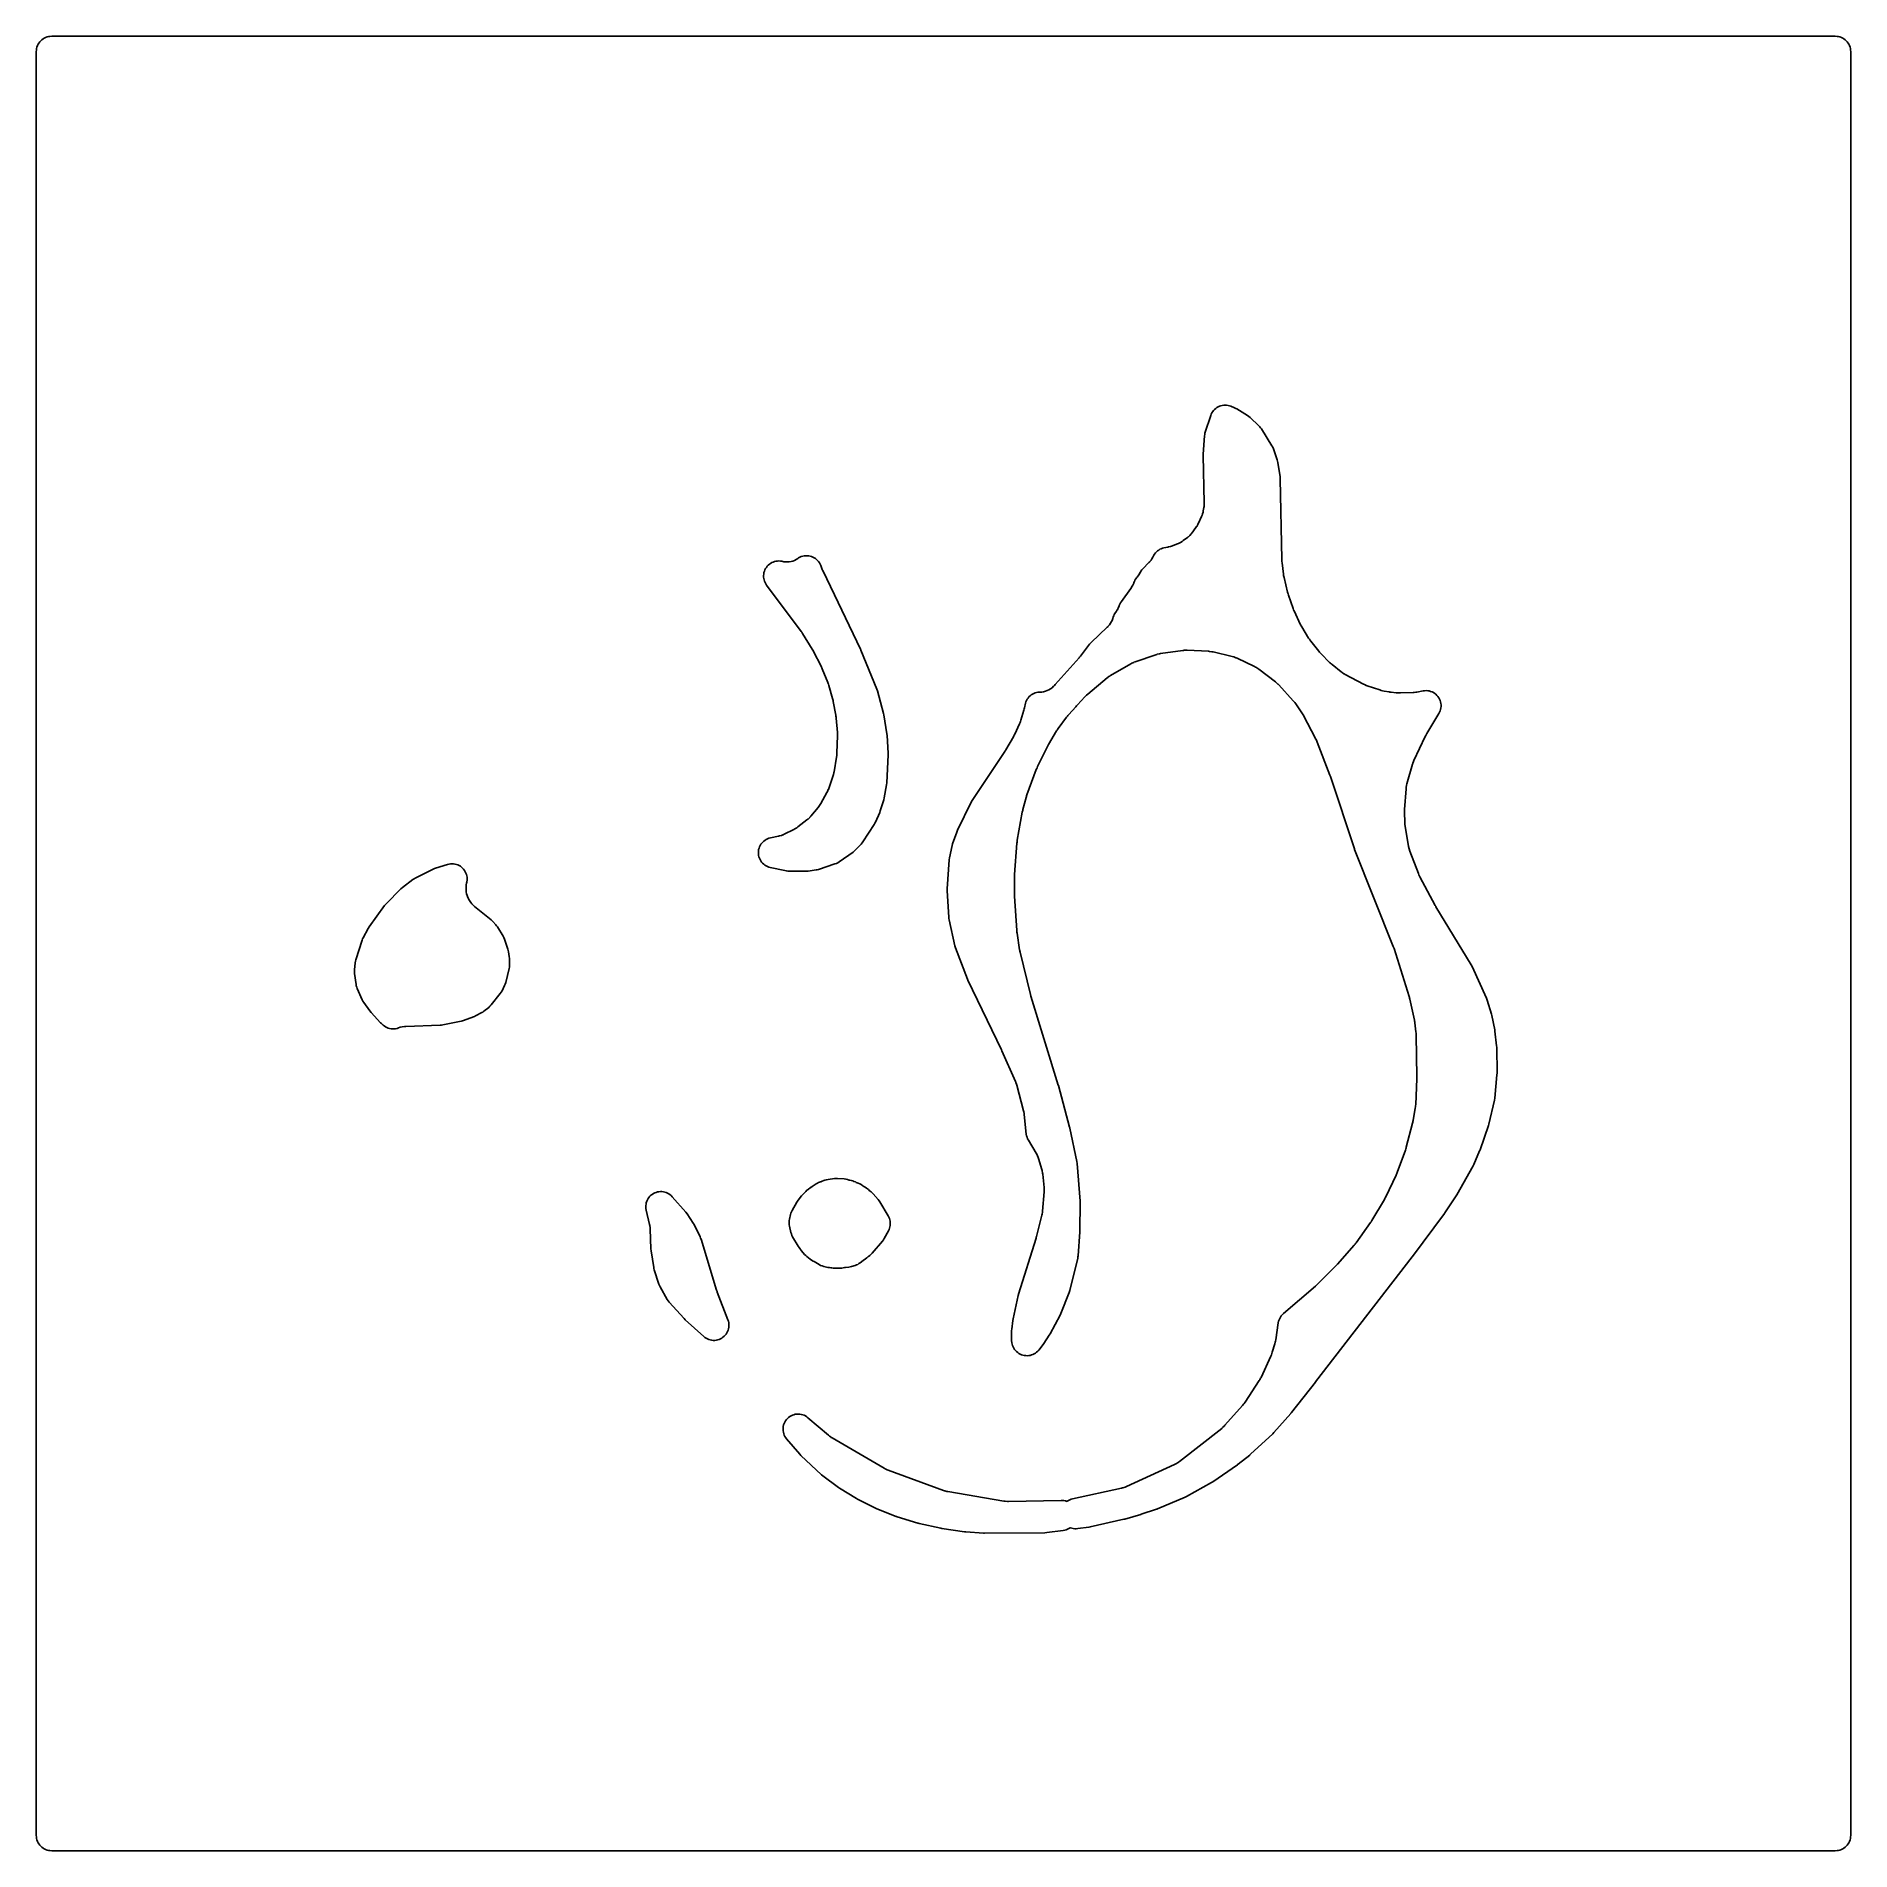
# Model space of a CAD drawing. Header units: millimetres. Extents: x 0 to 300, y 0 to 300.
import ezdxf

# ---------------------------------------------------------------- set-up
doc = ezdxf.new("R2010")
doc.units = ezdxf.units.MM
doc.layers.add('CUT', color=7, linetype='CONTINUOUS')

msp = doc.modelspace()

# ---------------------------------------------------------------- linework, layer by layer
at = {"layer": 'CUT'}
for points in [[(0.0431, 298.6056), (0.1479, 298.8271), (0.2738, 299.0373), (0.4198, 299.2341), (0.5844, 299.4156), (0.7659, 299.5802), (0.9627, 299.7262), (1.1729, 299.8521), (1.3944, 299.9569), (1.6252, 300.0395), (1.8629, 300.099), (2.1053, 300.135), (2.4114, 300.15), (297.5872, 300.15), (297.8933, 300.135), (298.1357, 300.099), (298.3734, 300.0395), (298.6041, 299.9569), (298.8256, 299.8521), (299.0358, 299.7262), (299.2326, 299.5802), (299.4142, 299.4156), (299.5787, 299.2341), (299.7247, 299.0373), (299.8507, 298.8271), (299.9554, 298.6056), (300.038, 298.3748), (300.0975, 298.1371), (300.1335, 297.8947), (300.1485, 297.5886), (300.1485, 2.4114), (300.1335, 2.1053), (300.0975, 1.8629), (300.038, 1.6252), (299.9554, 1.3944), (299.8507, 1.1729), (299.7247, 0.9627), (299.5787, 0.7659), (299.4142, 0.5844), (299.2326, 0.4198), (299.0358, 0.2738), (298.8256, 0.1479), (298.6041, 0.0431), (298.3734, -0.0395), (298.1357, -0.099), (297.8933, -0.135), (297.5872, -0.15), (2.4114, -0.15), (2.1053, -0.135), (1.8629, -0.099), (1.6252, -0.0395), (1.3944, 0.0431), (1.1729, 0.1479), (0.9627, 0.2738), (0.7659, 0.4198), (0.5844, 0.5844), (0.4198, 0.7659), (0.2738, 0.9627), (0.1479, 1.1729), (0.0431, 1.3944), (-0.0395, 1.6252), (-0.099, 1.8629), (-0.135, 2.1053), (-0.15, 2.4114), (-0.15, 297.5886), (-0.135, 297.8947), (-0.099, 298.1371), (-0.0395, 298.3748)], [(126.7051, 71.9977), (126.4646, 72.0621), (126.2188, 72.1023), (125.9703, 72.1179), (125.7215, 72.1087), (125.4749, 72.0748), (125.2328, 72.0165), (124.9977, 71.9344), (124.772, 71.8293), (124.5578, 71.7023), (124.3573, 71.5546), (124.1725, 71.3878), (124.0053, 71.2033), (123.8572, 71.0032), (123.7297, 70.7893), (123.6242, 70.5638), (123.5416, 70.3289), (123.4828, 70.0869), (123.4483, 69.8403), (123.4386, 69.5915), (123.4536, 69.343), (123.4933, 69.0972), (123.5572, 68.8565), (123.6448, 68.6235), (123.7551, 68.4002), (123.8871, 68.1891), (124.0394, 67.9921), (126.2021, 65.4663), (126.394, 65.2659), (129.8016, 62.0807), (130.0229, 61.8965), (132.6064, 59.9873), (132.7738, 59.8737), (135.5799, 58.1319), (135.7813, 58.0195), (138.7682, 56.5277), (138.9712, 56.4373), (142.1612, 55.1843), (142.1958, 55.171), (142.2021, 55.1686), (142.3495, 55.1184), (145.7599, 54.074), (145.7959, 54.0632), (145.8021, 54.0614), (145.9542, 54.0225), (149.5406, 53.223), (149.5753, 53.2155), (149.5813, 53.2143), (149.727, 53.1884), (153.4921, 52.635), (153.6942, 52.6137), (156.6117, 52.4248), (156.6453, 52.4229), (156.6514, 52.4226), (156.7933, 52.4194), (166.7882, 52.4755), (167.0942, 52.496), (169.8202, 52.8478), (170.0609, 52.8909), (170.2963, 52.9574), (170.524, 53.0465), (170.742, 53.1575), (170.9481, 53.2892), (170.9802, 53.3145), (171.0104, 53.3012), (171.2446, 53.2249), (171.4851, 53.172), (171.7296, 53.143), (171.9758, 53.1382), (172.2213, 53.1577), (174.0555, 53.3944), (174.2896, 53.436), (179.8356, 54.6965), (179.8649, 54.7033), (179.8703, 54.7046), (179.993, 54.7374), (182.6361, 55.5156), (182.7126, 55.5395), (185.2463, 56.3747), (185.2829, 56.3871), (185.289, 56.3892), (185.439, 56.4467), (189.9697, 58.3523), (190.2153, 58.4718), (194.377, 60.7855), (194.5841, 60.9143), (198.651, 63.7266), (198.6783, 63.7457), (198.6833, 63.7493), (198.7952, 63.8337), (200.6796, 65.3402), (200.7078, 65.3631), (200.7126, 65.367), (200.8265, 65.4668), (204.4841, 68.8712), (204.6508, 69.0419), (207.486, 72.2371), (207.5052, 72.259), (207.5086, 72.263), (207.5867, 72.3577), (211.5529, 77.4154), (211.5636, 77.4292), (227.5716, 98.14), (227.5993, 98.1766), (232.9186, 105.3263), (232.9327, 105.3455), (232.9351, 105.3488), (232.9923, 105.4306), (234.8542, 108.2103), (234.9606, 108.3842), (237.6548, 113.2167), (237.769, 113.4489), (238.7312, 115.6932), (238.7448, 115.7255), (238.7472, 115.7313), (238.7993, 115.8691), (240.1795, 119.8703), (240.2472, 120.1028), (241.1935, 124.0507), (241.2524, 124.4105), (241.5991, 128.283), (241.6088, 128.5386), (241.5525, 132.8395), (241.5379, 133.0785), (241.2723, 135.5084), (241.2371, 135.7343), (240.7631, 138.069), (240.6998, 138.3156), (239.9745, 140.642), (239.8649, 140.9299), (237.4755, 146.2022), (237.3372, 146.4647), (231.5103, 156.0923), (231.4616, 156.1752), (231.4292, 156.2319), (231.3826, 156.316), (228.8587, 161.0141), (228.7505, 161.2322), (228.6819, 161.3825), (228.5881, 161.6072), (227.1852, 165.2997), (227.1252, 165.4695), (227.1153, 165.5001), (227.0203, 165.8474), (227.0133, 165.8788), (226.9784, 166.0555), (226.4001, 169.4047), (226.3641, 169.6689), (226.3461, 169.8489), (226.329, 170.115), (226.2849, 171.651), (226.2843, 171.8425), (226.2872, 171.9725), (226.2963, 172.1637), (226.5484, 175.5909), (226.5672, 175.7808), (226.5715, 175.8146), (226.638, 176.1903), (226.6456, 176.2235), (226.6931, 176.4083), (227.6193, 179.666), (227.6641, 179.8121), (227.6727, 179.8381), (227.7799, 180.1243), (227.7906, 180.1496), (227.8528, 180.2892), (229.7231, 184.261), (229.8124, 184.4384), (229.8763, 184.5572), (229.9749, 184.7296), (231.9927, 188.0504), (232.1119, 188.2708), (232.2085, 188.502), (232.2814, 188.7418), (232.33, 188.9876), (232.3537, 189.237), (232.3523, 189.4876), (232.3259, 189.7368), (232.2746, 189.9821), (232.199, 190.221), (232.0999, 190.4511), (231.9783, 190.6702), (231.8354, 190.876), (231.6725, 191.0665), (231.4914, 191.2396), (231.2939, 191.3938), (231.082, 191.5275), (230.8577, 191.6393), (230.6233, 191.728), (230.3813, 191.7928), (230.134, 191.8331), (229.8839, 191.8485), (229.6335, 191.8387), (229.3853, 191.8039), (228.358, 191.6069), (228.2143, 191.5822), (228.1884, 191.5783), (227.8987, 191.5458), (227.8726, 191.5439), (227.727, 191.5361), (225.6551, 191.4658), (225.3876, 191.4663), (225.2062, 191.4731), (224.9393, 191.4927), (224.1074, 191.5836), (223.9798, 191.5997), (223.8934, 191.6122), (223.7665, 191.6327), (222.9057, 191.787), (222.6412, 191.8443), (222.4633, 191.8897), (222.2036, 191.966), (220.1333, 192.6561), (219.9878, 192.708), (219.9619, 192.7178), (219.678, 192.8393), (219.653, 192.8512), (219.515, 192.9206), (216.4543, 194.5397), (216.3025, 194.6246), (216.2757, 194.6404), (215.9847, 194.8308), (215.9594, 194.8491), (215.8208, 194.9542), (214.3137, 196.1536), (214.1514, 196.2904), (214.0439, 196.3864), (213.8896, 196.5322), (212.4896, 197.9322), (212.3383, 198.0927), (212.2388, 198.2046), (212.0972, 198.3737), (210.7762, 200.0487), (210.6395, 200.2335), (210.5506, 200.3616), (210.4255, 200.5544), (209.2998, 202.4105), (209.2024, 202.5811), (209.1393, 202.6986), (209.0509, 202.874), (208.0779, 204.9387), (207.9988, 205.1186), (207.9483, 205.2422), (207.8787, 205.4261), (207.0933, 207.6786), (207.0385, 207.8485), (207.0041, 207.9647), (206.9575, 208.137), (206.3665, 210.5487), (206.3198, 210.7675), (206.2925, 210.9169), (206.2589, 211.1381), (206.03, 213.02), (206.0118, 213.21), (206.0028, 213.3393), (205.9942, 213.53), (205.7381, 226.8916), (205.7098, 227.2212), (205.346, 229.6029), (205.3005, 229.8296), (205.2343, 230.0511), (204.5913, 231.8886), (204.4859, 232.1438), (204.3529, 232.3858), (202.6041, 235.1898), (202.487, 235.3613), (202.3562, 235.5224), (202.2124, 235.6721), (200.7666, 237.0572), (200.5588, 237.2355), (200.3326, 237.3901), (198.5422, 238.4749), (198.3689, 238.5708), (198.1885, 238.6526), (197.5497, 238.9123), (197.3227, 238.9922), (197.089, 239.0498), (196.8509, 239.0847), (196.6105, 239.0965), (196.3701, 239.0852), (196.1319, 239.0508), (195.8982, 238.9936), (195.671, 238.9143), (195.4524, 238.8134), (195.2446, 238.692), (195.0495, 238.5512), (194.8687, 238.3923), (194.7041, 238.2168), (194.5571, 238.0262), (194.4292, 237.8224), (194.3214, 237.6072), (194.2348, 237.3827), (193.3274, 234.6437), (193.2698, 234.4416), (193.2293, 234.2353), (193.2063, 234.0263), (193.0021, 231.008), (192.9969, 230.7873), (193.1597, 222.9463), (193.1591, 222.7659), (193.1582, 222.7336), (193.131, 222.3739), (193.1271, 222.3419), (193.1005, 222.1634), (193.0009, 221.5892), (192.9694, 221.4288), (192.9632, 221.4002), (192.8862, 221.1097), (192.7843, 220.827), (192.7732, 220.8), (192.7078, 220.6502), (192.2051, 219.5636), (192.1184, 219.3884), (192.1022, 219.3575), (191.9021, 219.022), (191.8827, 218.993), (191.7699, 218.8335), (191.1023, 217.9402), (190.9946, 217.8029), (190.9748, 217.7788), (190.7597, 217.5409), (190.5235, 217.3239), (190.4996, 217.3039), (190.3632, 217.1951), (189.6871, 216.6814), (189.5367, 216.5729), (189.5093, 216.5541), (189.2188, 216.3757), (188.9121, 216.2268), (188.8816, 216.2138), (188.7091, 216.1454), (187.7147, 215.7791), (187.5782, 215.7318), (187.5536, 215.7238), (187.2756, 215.6451), (187.2505, 215.639), (187.1094, 215.6077), (186.4877, 215.4825), (186.2566, 215.4243), (186.0321, 215.3445), (185.8162, 215.2436), (185.6109, 215.1226), (185.4181, 214.9826), (185.2394, 214.8249), (185.0766, 214.6509), (184.9311, 214.4622), (184.8042, 214.2604), (184.6971, 214.0476), (184.6426, 213.9249), (184.5044, 213.6771), (184.3444, 213.4427), (184.1466, 213.2026), (184.1263, 213.1802), (184.0102, 213.0572), (182.988, 212.0228), (182.8109, 211.8233), (182.6561, 211.6061), (182.5252, 211.3736), (182.5201, 211.3632), (182.3639, 211.0813), (182.182, 210.8151), (182.1632, 210.7901), (182.0543, 210.6526), (181.9517, 210.529), (181.8121, 210.344), (181.6902, 210.147), (181.587, 209.9394), (181.5036, 209.7233), (181.4885, 209.678), (181.4756, 209.6427), (181.3225, 209.2871), (181.1305, 208.9509), (181.1101, 208.9193), (180.9906, 208.7458), (179.4368, 206.6202), (179.2987, 206.41), (179.1825, 206.1869), (179.0893, 205.9533), (179.0751, 205.9116), (178.995, 205.6986), (178.9796, 205.6612), (178.7816, 205.2518), (178.7618, 205.2165), (178.6445, 205.0216), (178.3757, 204.6042), (178.2706, 204.425), (178.1808, 204.2377), (178.1068, 204.0436), (178.021, 203.787), (177.9587, 203.6148), (177.9468, 203.5843), (177.8094, 203.277), (177.6573, 203.0102), (177.48, 202.7595), (177.2597, 202.505), (177.2371, 202.4813), (177.1074, 202.352), (174.4334, 199.8123), (174.2977, 199.673), (174.1732, 199.5236), (172.6615, 197.5577), (172.5779, 197.4529), (172.5194, 197.3822), (172.4316, 197.2799), (168.4821, 192.8422), (168.361, 192.692), (168.2555, 192.5947), (168.2323, 192.5712), (167.9782, 192.3375), (167.7262, 192.1487), (167.4566, 191.986), (167.172, 191.851), (166.8754, 191.7453), (166.5697, 191.6697), (166.258, 191.625), (165.8674, 191.6086), (165.6249, 191.5865), (165.3857, 191.541), (165.1521, 191.4724), (164.9262, 191.3814), (164.7103, 191.2688), (164.5064, 191.1358), (164.3163, 190.9836), (164.142, 190.8136), (163.985, 190.6274), (163.8469, 190.4269), (163.729, 190.2139), (163.6323, 189.9904), (163.5578, 189.7586), (163.5063, 189.5206), (163.4626, 189.2577), (163.4121, 189.007), (163.372, 188.8381), (163.3046, 188.5915), (162.7979, 186.96), (162.7211, 186.7376), (162.6643, 186.5883), (162.5737, 186.3711), (161.7835, 184.6327), (161.7039, 184.4684), (161.6472, 184.3582), (161.5597, 184.198), (160.3274, 182.0654), (160.2656, 181.9624), (160.2225, 181.893), (160.1575, 181.792), (154.7407, 173.6678), (154.5766, 173.3826), (152.3036, 168.7529), (152.179, 168.4506), (151.5142, 166.4807), (151.4368, 166.1975), (151.0089, 164.1701), (150.9619, 163.8392), (150.6073, 159.0719), (150.6051, 158.7341), (150.874, 154.3313), (150.8938, 154.1347), (150.9291, 153.9404), (151.8906, 149.6219), (151.9938, 149.2774), (153.954, 144.1177), (154.0395, 143.9191), (159.5912, 132.4133), (159.6186, 132.3552), (159.6369, 132.3155), (159.6633, 132.257), (161.9092, 127.1637), (161.9665, 127.0265), (161.9762, 127.0017), (162.0743, 126.721), (162.082, 126.6955), (162.1226, 126.5525), (163.2411, 122.291), (163.2738, 122.1561), (163.2793, 122.1318), (163.3297, 121.8588), (163.3333, 121.8342), (163.3509, 121.6964), (163.7036, 118.4602), (163.7475, 118.1925), (163.8202, 117.9313), (163.9208, 117.6794), (164.048, 117.4399), (165.349, 115.2826), (165.4274, 115.1463), (165.4409, 115.1216), (165.569, 114.8623), (165.6749, 114.5932), (165.6841, 114.5666), (165.7324, 114.4169), (166.28, 112.5883), (166.3273, 112.4154), (166.335, 112.3843), (166.4046, 112.0329), (166.4093, 112.0012), (166.4314, 111.8233), (166.651, 109.63), (166.6642, 109.4583), (166.6659, 109.4275), (166.6686, 109.0832), (166.6674, 109.0524), (166.6569, 108.8805), (166.3894, 105.7016), (166.3738, 105.5516), (166.3704, 105.5247), (166.321, 105.2272), (166.3155, 105.2007), (166.2819, 105.0536), (165.3904, 101.4867), (165.3634, 101.3846), (165.344, 101.3154), (165.314, 101.214), (162.435, 91.9491), (162.424, 91.9126), (162.422, 91.9059), (162.3817, 91.7507), (161.5063, 87.8699), (161.4627, 87.616), (161.2914, 86.1808), (161.2742, 85.9297), (161.2516, 84.6751), (161.2558, 84.4792), (161.2752, 84.2842), (161.3246, 83.931), (161.3697, 83.6929), (161.4376, 83.4603), (161.5278, 83.2354), (161.6393, 83.0202), (161.771, 82.8169), (161.9219, 82.6272), (162.0904, 82.4531), (162.275, 82.2961), (162.4739, 82.1577), (162.6853, 82.0393), (162.9072, 81.9418), (163.1374, 81.8663), (163.3739, 81.8134), (163.6144, 81.7837), (163.8566, 81.7774), (164.0983, 81.7945), (164.3372, 81.835), (164.5711, 81.8984), (164.7977, 81.9842), (165.015, 82.0915), (165.2208, 82.2193), (165.4133, 82.3665), (165.5907, 82.5316), (165.7512, 82.7131), (166.4815, 83.6241), (166.6165, 83.8094), (167.5108, 85.1627), (167.6342, 85.3705), (169.2996, 88.5138), (169.4115, 88.7552), (170.8029, 92.2308), (170.9109, 92.5682), (172.2158, 97.9256), (172.2562, 98.127), (172.2799, 98.331), (172.5752, 102.2819), (172.5772, 102.3118), (172.5776, 102.3172), (172.5823, 102.4433), (172.6388, 107.1122), (172.6311, 107.3413), (172.1314, 113.6043), (172.085, 113.9238), (170.9113, 119.4612), (170.9057, 119.4872), (170.9046, 119.4919), (170.8777, 119.601), (169.0114, 126.4929), (168.9882, 126.5733), (164.4755, 141.2699), (164.4448, 141.3755), (164.4249, 141.4477), (164.3973, 141.5543), (162.686, 148.5712), (162.6527, 148.721), (162.6321, 148.8233), (162.605, 148.9744), (162.1718, 151.7048), (162.1492, 151.8716), (162.1363, 151.9852), (162.1212, 152.1529), (161.7388, 157.807), (161.7319, 157.9504), (161.7291, 158.048), (161.7276, 158.1915), (161.7539, 161.0948), (161.7569, 161.2149), (161.7603, 161.2966), (161.7671, 161.4166), (162.1468, 166.5969), (162.1662, 166.7912), (162.1828, 166.9228), (162.2122, 167.1159), (163.0448, 171.7615), (163.0776, 171.9235), (163.1022, 172.033), (163.1421, 172.1934), (163.6781, 174.1646), (163.7241, 174.3204), (163.7577, 174.4256), (163.8104, 174.5792), (165.3543, 178.7806), (165.4295, 178.9692), (165.484, 179.0959), (165.5693, 179.2803), (167.2137, 182.5952), (167.2772, 182.7175), (167.3219, 182.7999), (167.3899, 182.9198), (168.7214, 185.1714), (168.8182, 185.3265), (168.8866, 185.4302), (168.9909, 185.5803), (170.3679, 187.4628), (170.4975, 187.6299), (170.5887, 187.7408), (170.7275, 187.9003), (171.8763, 189.1475), (172.0245, 189.325), (172.1884, 189.4864), (173.4037, 190.8058), (173.57, 190.9753), (173.6865, 191.0867), (173.8632, 191.2453), (177.0681, 193.9435), (177.1959, 194.0465), (177.2192, 194.0644), (177.4877, 194.2529), (177.5124, 194.2687), (177.6526, 194.354), (180.9864, 196.2837), (181.1435, 196.3697), (181.172, 196.3844), (181.4977, 196.5335), (181.5274, 196.5454), (181.6953, 196.6081), (185.1398, 197.8017), (185.3143, 197.8574), (185.3457, 197.8666), (185.7017, 197.9522), (185.7339, 197.9582), (185.9146, 197.9879), (189.5894, 198.4989), (189.7625, 198.5189), (189.7936, 198.5218), (190.1417, 198.5375), (190.1728, 198.5375), (190.3471, 198.5332), (193.8586, 198.3653), (194.0365, 198.3526), (194.0682, 198.3496), (194.4211, 198.2988), (194.4524, 198.2928), (194.6267, 198.2548), (197.8011, 197.4847), (197.9904, 197.4335), (198.0239, 197.4234), (198.3932, 197.2917), (198.4255, 197.2782), (198.6045, 197.1981), (201.4726, 195.8223), (201.6421, 195.7356), (201.6719, 195.7194), (201.9967, 195.5208), (202.0247, 195.5016), (202.1791, 195.3902), (204.947, 193.2844), (205.0785, 193.1796), (205.1016, 193.1604), (205.3497, 192.9338), (205.371, 192.9125), (205.4872, 192.7911), (207.867, 190.1906), (208.0302, 189.9997), (208.1366, 189.8666), (208.2867, 189.6652), (209.2005, 188.3497), (209.3257, 188.1572), (209.4066, 188.024), (209.5197, 187.8243), (211.6169, 183.8414), (211.7135, 183.6442), (211.7752, 183.5084), (211.86, 183.3058), (213.9629, 177.8436), (213.9942, 177.7595), (214.0147, 177.7021), (214.0439, 177.6172), (217.9962, 165.677), (218.0054, 165.6496), (218.0071, 165.6447), (218.0495, 165.5306), (224.4464, 149.5091), (224.4968, 149.3755), (224.5293, 149.284), (224.5746, 149.1485), (227.0641, 141.2049), (227.1104, 141.0448), (227.1395, 140.9353), (227.1786, 140.7732), (227.935, 137.3058), (227.9679, 137.1362), (227.9876, 137.0204), (228.0127, 136.8494), (228.193, 135.3859), (228.2122, 135.1869), (228.2216, 135.0514), (228.2301, 134.8516), (228.3406, 127.9102), (228.3407, 127.7975), (228.3396, 127.7209), (228.3363, 127.6082), (228.1489, 123.3708), (228.1313, 123.1379), (228.1144, 122.9803), (228.0824, 122.7489), (227.7299, 120.6811), (227.6989, 120.5201), (227.6754, 120.4112), (227.6373, 120.2518), (226.5959, 116.2772), (226.5466, 116.1058), (226.5104, 115.9901), (226.453, 115.8212), (225.08, 112.0764), (225.0172, 111.9166), (224.9721, 111.8091), (224.9021, 111.6523), (223.2014, 108.0679), (223.1225, 107.9111), (223.0664, 107.8058), (222.9802, 107.6529), (220.9093, 104.1717), (220.8267, 104.0392), (220.7687, 103.9503), (220.6806, 103.8214), (218.2956, 100.4802), (218.1854, 100.3335), (218.1081, 100.2357), (217.9908, 100.0946), (215.2064, 96.9059), (215.1157, 96.8058), (215.0529, 96.7388), (214.9587, 96.642), (211.8068, 93.5183), (211.71, 93.4257), (211.6431, 93.364), (211.5431, 93.2749), (206.2559, 88.7352), (206.0725, 88.561), (205.9078, 88.3691), (205.7632, 88.1615), (205.6404, 87.9404), (205.5406, 87.708), (205.4647, 87.4667), (205.4136, 87.219), (204.9815, 84.4133), (204.9337, 84.161), (204.8955, 83.991), (204.8306, 83.7425), (204.4207, 82.3681), (204.3354, 82.1154), (204.2715, 81.9461), (204.1685, 81.7001), (202.5483, 78.1869), (202.4879, 78.062), (202.4767, 78.0398), (202.3422, 77.7972), (202.3294, 77.7759), (202.2555, 77.6585), (199.9296, 74.1092), (199.7726, 73.8876), (199.6608, 73.7412), (199.4882, 73.5316), (196.5861, 70.2558), (196.4697, 70.1303), (196.4484, 70.1083), (196.199, 69.8739), (196.1758, 69.854), (196.0433, 69.7455), (189.0423, 64.2759), (188.867, 64.1469), (188.8351, 64.1248), (188.4634, 63.8985), (188.4292, 63.8803), (188.2341, 63.7836), (180.2755, 60.1245), (180.0897, 60.0451), (180.0562, 60.0318), (179.673, 59.9035), (179.6383, 59.8939), (179.4421, 59.8454), (171.3671, 58.0794), (171.1295, 58.015), (170.8993, 57.9275), (170.6788, 57.8179), (170.4702, 57.687), (170.4224, 57.6501), (170.4062, 57.6573), (170.1742, 57.7347), (169.9357, 57.789), (169.6931, 57.8198), (169.4486, 57.8267), (160.7779, 57.6478), (160.6007, 57.6484), (160.5691, 57.6492), (160.2159, 57.6753), (160.1845, 57.6791), (160.0092, 57.7047), (150.7412, 59.2798), (150.5739, 59.3121), (150.5441, 59.3186), (150.2146, 59.406), (150.1856, 59.4151), (150.0241, 59.47), (140.8318, 62.8275), (140.6758, 62.8884), (140.6482, 62.8999), (140.3453, 63.0423), (140.3188, 63.0563), (140.1724, 63.1375), (131.5599, 68.1696), (131.4151, 68.2587), (131.3895, 68.2753), (131.1127, 68.4727), (131.0887, 68.4915), (130.9573, 68.5994), (127.5684, 71.5136), (127.3718, 71.6664), (127.161, 71.7988), (126.938, 71.9096)], [(121.3493, 167.482), (121.1143, 167.4212), (120.8863, 167.338), (120.6675, 167.233), (120.4599, 167.1073), (120.2654, 166.962), (120.086, 166.7986), (119.9232, 166.6186), (119.7787, 166.4236), (119.6537, 166.2155), (119.5496, 165.9963), (119.4671, 165.7681), (119.4072, 165.5329), (119.3704, 165.293), (119.357, 165.0506), (119.3672, 164.8081), (119.4008, 164.5678), (119.4576, 164.3318), (119.537, 164.1025), (119.6383, 163.8819), (119.7605, 163.6722), (119.9024, 163.4753), (120.0628, 163.2931), (120.24, 163.1274), (120.4325, 162.9796), (120.6385, 162.8511), (120.8559, 162.7433), (121.0827, 162.657), (121.3169, 162.5931), (123.7442, 162.0561), (123.9918, 162.0142), (124.2424, 161.9974), (127.1767, 161.9482), (127.3862, 161.9535), (127.5944, 161.9763), (128.9059, 162.1757), (129.1058, 162.2145), (129.3018, 162.2694), (132.0401, 163.1581), (132.2729, 163.2467), (132.4958, 163.3581), (132.7066, 163.4911), (135.0265, 165.1229), (135.218, 165.2719), (135.3941, 165.4388), (136.3781, 166.4665), (136.5307, 166.6415), (136.6664, 166.8299), (138.5509, 169.7199), (138.6581, 169.9004), (138.7497, 170.0893), (139.4513, 171.7044), (139.5396, 171.9392), (140.1206, 173.7568), (140.2039, 174.0989), (140.574, 176.2757), (140.6066, 176.5769), (140.8261, 181.2275), (140.8252, 181.4815), (140.6651, 184.4159), (140.6336, 184.6984), (140.0974, 187.8548), (140.0474, 188.0835), (139.0491, 191.807), (138.9522, 192.0965), (136.3361, 198.5693), (136.3242, 198.5982), (136.322, 198.6034), (136.2679, 198.7235), (130.0561, 211.606), (129.9815, 211.7707), (129.9335, 211.8838), (129.867, 212.052), (129.683, 212.5515), (129.5867, 212.7781), (129.4684, 212.9941), (129.3295, 213.1975), (129.1713, 213.3862), (128.9952, 213.5585), (128.8031, 213.7125), (128.5967, 213.847), (128.3782, 213.9604), (128.1495, 214.0518), (127.9129, 214.1203), (127.6707, 214.1652), (127.4253, 214.186), (127.1791, 214.1825), (126.9343, 214.1549), (126.6935, 214.1033), (126.4589, 214.0282), (126.2329, 213.9305), (126.0176, 213.8109), (125.8891, 213.7221), (125.8882, 213.7234), (125.8865, 213.7222), (125.6074, 213.5476), (125.3387, 213.4133), (125.0585, 213.3053), (124.7692, 213.2245), (124.4735, 213.1716), (124.1741, 213.1472), (123.8738, 213.1515), (123.5752, 213.1844), (123.233, 213.2557), (122.9944, 213.2934), (122.7533, 213.308), (122.5119, 213.2992), (122.2724, 213.2672), (122.0372, 213.2122), (121.8084, 213.1348), (121.5881, 213.0356), (121.3785, 212.9156), (121.1814, 212.776), (120.9986, 212.618), (120.832, 212.4431), (120.6831, 212.2529), (120.5531, 212.0493), (120.4435, 211.834), (120.3551, 211.6092), (120.2889, 211.3769), (120.2454, 211.1393), (120.225, 210.8986), (120.2279, 210.657), (120.2541, 210.4169), (120.3034, 210.1804), (120.3753, 209.9498), (120.4691, 209.7272), (120.584, 209.5147), (120.7188, 209.3142), (126.433, 201.647), (126.5258, 201.5168), (126.5869, 201.427), (126.6741, 201.2929), (128.2829, 198.6992), (128.3586, 198.5716), (128.4083, 198.4839), (128.4789, 198.3533), (129.7426, 195.9024), (129.82, 195.7432), (129.87, 195.6339), (129.9398, 195.4712), (130.8493, 193.2048), (130.9168, 193.0232), (130.9594, 192.8987), (131.0174, 192.7139), (131.6387, 190.5393), (131.6843, 190.3636), (131.7124, 190.2436), (131.7495, 190.0659), (132.1662, 187.7955), (132.1952, 187.6115), (132.2118, 187.4861), (132.2317, 187.3009), (132.4288, 184.9069), (132.4401, 184.702), (132.4439, 184.5627), (132.4439, 184.3575), (132.3679, 181.5743), (132.351, 181.3073), (132.3331, 181.1266), (132.2973, 180.8614), (131.8798, 178.4305), (131.8526, 178.2882), (131.8472, 178.2629), (131.7763, 177.9821), (131.769, 177.9572), (131.7254, 177.819), (130.9978, 175.6566), (130.9405, 175.4982), (130.9296, 175.4701), (130.794, 175.1618), (130.7806, 175.1348), (130.7026, 174.9855), (129.6985, 173.1662), (129.6072, 173.0098), (129.5902, 172.9822), (129.3854, 172.6835), (129.3659, 172.6578), (129.2529, 172.5162), (128.0313, 171.0586), (127.8973, 170.9071), (127.8726, 170.8808), (127.5811, 170.6006), (127.5537, 170.5771), (127.397, 170.4492), (125.9076, 169.2993), (125.7568, 169.1887), (125.7293, 169.1697), (125.4122, 168.9718), (125.383, 168.9556), (125.2174, 168.8688), (123.6012, 168.0721), (123.4577, 168.0051), (123.4317, 167.9936), (123.1606, 167.8874), (122.8814, 167.8044), (122.8539, 167.7975), (122.6995, 167.762)], [(52.8187, 142.999), (52.8825, 142.7748), (52.967, 142.5575), (53.8081, 140.6602), (53.9227, 140.4336), (54.0597, 140.2197), (55.0375, 138.8518), (55.2473, 138.5959), (56.8449, 136.8915), (56.9959, 136.7434), (57.2581, 136.5073), (57.4489, 136.3518), (57.654, 136.2159), (57.8715, 136.1007), (58.0993, 136.0075), (58.3351, 135.9371), (58.5767, 135.8903), (58.8217, 135.8674), (59.0678, 135.8688), (59.3126, 135.8943), (59.5536, 135.9438), (59.7887, 136.0167), (60.0927, 136.1277), (60.4118, 136.2077), (60.7688, 136.2583), (60.8037, 136.2614), (60.9996, 136.2736), (66.7201, 136.4802), (66.9188, 136.4953), (67.1156, 136.5262), (70.1897, 137.1351), (70.3771, 137.1798), (70.5605, 137.2388), (72.2137, 137.8418), (72.3919, 137.9147), (72.5639, 138.0011), (73.5668, 138.5539), (73.7431, 138.6609), (73.9101, 138.782), (74.7241, 139.4254), (74.9379, 139.6151), (75.1286, 139.8281), (76.6519, 141.7384), (76.8022, 141.9483), (76.9301, 142.1726), (77.359, 143.0243), (77.4742, 143.2905), (77.5578, 143.5682), (78.1043, 145.8577), (78.1441, 146.0617), (78.1668, 146.2682), (78.1723, 146.476), (78.1569, 147.4989), (78.1308, 147.8234), (78.0115, 148.6377), (77.9689, 148.8587), (77.9066, 149.0749), (77.3557, 150.7067), (77.2453, 150.9796), (77.1036, 151.2376), (76.1619, 152.7358), (76.0406, 152.9115), (75.9048, 153.0763), (75.3949, 153.6438), (75.2599, 153.7828), (75.1144, 153.911), (72.3703, 156.1468), (72.2248, 156.2717), (72.1993, 156.2947), (71.9496, 156.5447), (71.7464, 156.7949), (71.5529, 157.0905), (71.5356, 157.1201), (71.443, 157.2886), (71.3837, 157.4032), (71.3026, 157.5702), (71.2888, 157.6004), (71.1629, 157.9176), (71.0771, 158.2169), (71.0161, 158.5527), (71.0118, 158.5856), (70.9925, 158.7672), (70.9815, 158.9781), (70.9805, 159.0162), (70.9947, 159.4434), (70.9982, 159.4814), (71.0235, 159.6937), (71.0701, 160.0075), (71.0993, 160.1777), (71.1075, 160.2192), (71.1428, 160.4621), (71.1541, 160.7072), (71.1413, 160.9522), (71.1045, 161.1948), (71.0442, 161.4327), (70.9608, 161.6635), (70.8552, 161.8849), (70.7284, 162.095), (70.5816, 162.2917), (70.4162, 162.4729), (70.2339, 162.6372), (70.0364, 162.7827), (69.8255, 162.9082), (69.6033, 163.0124), (69.372, 163.0943), (69.1338, 163.1531), (68.891, 163.1884), (68.6459, 163.1996), (68.4008, 163.1867), (68.1582, 163.1499), (67.9204, 163.0895), (65.9342, 162.4798), (65.734, 162.4089), (65.5406, 162.3213), (62.5659, 160.8186), (62.3736, 160.7106), (62.1915, 160.586), (60.45, 159.2776), (60.1743, 159.037), (57.748, 156.5844), (57.6209, 156.4459), (57.5046, 156.2982), (54.9412, 152.7793), (54.7543, 152.4806), (53.9397, 150.9479), (53.8443, 150.7474), (53.7671, 150.5393), (52.7328, 147.3197), (52.6646, 147.0606), (52.6246, 146.7957), (52.5121, 145.6327), (52.501, 145.3407), (52.5241, 145.0495), (52.776, 143.2282)], [(124.4536, 103.4231), (124.4982, 103.1906), (124.7468, 102.1595), (124.817, 101.9211), (124.9105, 101.6908), (125.0264, 101.471), (125.967, 99.8838), (126.0849, 99.7031), (126.2179, 99.5333), (126.2765, 99.4648), (126.3361, 99.3648), (126.4934, 99.1546), (127.0154, 98.5285), (127.1891, 98.3407), (127.3811, 98.1715), (127.9227, 97.7415), (128.1563, 97.5769), (128.4072, 97.44), (128.6097, 97.3442), (129.4154, 96.8552), (129.6563, 96.7265), (129.9097, 96.6248), (130.1727, 96.5513), (130.8765, 96.3957), (131.123, 96.354), (131.3531, 96.3385), (131.5026, 96.3075), (131.7559, 96.2685), (132.0117, 96.2555), (132.9147, 96.2563), (133.1521, 96.2677), (133.3874, 96.3017), (133.6183, 96.3579), (133.7639, 96.4007), (134.3068, 96.4546), (134.548, 96.4904), (134.7845, 96.5496), (135.3816, 96.7304), (135.5942, 96.8054), (135.7993, 96.8993), (135.995, 97.0113), (136.1799, 97.1404), (136.6824, 97.5264), (137.0988, 97.8019), (137.3323, 97.9769), (137.5438, 98.1778), (137.5777, 98.214), (137.7967, 98.3822), (137.9926, 98.5494), (138.1703, 98.7359), (139.8966, 100.7457), (140.0526, 100.9472), (140.1872, 101.1635), (140.8877, 102.4283), (140.9924, 102.6406), (141.0766, 102.8619), (141.1395, 103.0901), (141.1806, 103.3232), (141.1994, 103.5592), (141.1958, 103.7959), (141.1698, 104.0312), (141.1217, 104.263), (141.0518, 104.4892), (140.9609, 104.7078), (140.8497, 104.9168), (139.4637, 107.2487), (139.3401, 107.437), (139.1999, 107.6133), (138.3789, 108.556), (138.2109, 108.7311), (138.0266, 108.889), (137.7069, 109.1372), (137.5705, 109.2641), (137.4095, 109.4016), (137.2374, 109.525), (137.0444, 109.6514), (137.0202, 109.6702), (136.8363, 109.8001), (136.6725, 109.895), (136.3545, 110.1032), (136.1309, 110.2336), (135.895, 110.3403), (135.5653, 110.4691), (135.4103, 110.5405), (135.1818, 110.6199), (135.1725, 110.6227), (134.982, 110.6971), (134.7419, 110.7772), (134.4949, 110.8326), (134.4089, 110.8474), (134.1037, 110.9372), (133.8395, 110.9996), (133.5701, 111.033), (132.4826, 111.108), (132.2222, 111.1124), (131.9628, 111.0897), (130.8946, 110.9397), (130.6331, 110.8887), (130.3786, 110.8101), (130.361, 110.8036), (130.1812, 110.7635), (129.925, 110.6765), (129.6797, 110.5622), (129.6229, 110.5319), (129.3374, 110.4268), (129.1401, 110.3445), (128.9506, 110.2456), (128.7703, 110.1309), (128.4325, 109.8952), (128.2362, 109.777), (128.029, 109.6208), (127.9978, 109.5919), (127.5941, 109.3101), (127.3898, 109.1512), (127.203, 108.972), (126.6492, 108.3828), (126.6252, 108.3568), (126.6206, 108.3518), (126.5238, 108.2393), (125.9551, 107.5372), (125.8277, 107.3654), (125.7154, 107.1833), (124.9389, 105.7939), (124.8372, 105.5908), (124.7544, 105.3793), (124.6911, 105.1612), (124.4984, 104.3636), (124.4538, 104.1311), (124.4313, 103.8955), (124.4313, 103.6587)], [(104.334, 108.6874), (104.1091, 108.7848), (103.8758, 108.8598), (103.6362, 108.9116), (103.3927, 108.9396), (103.1477, 108.9437), (102.9034, 108.9238), (102.6623, 108.88), (102.4266, 108.8129), (102.1986, 108.723), (101.9805, 108.6112), (101.7744, 108.4786), (101.5822, 108.3264), (101.4059, 108.1561), (101.2471, 107.9695), (101.1074, 107.7681), (100.988, 107.5541), (100.8902, 107.3293), (100.8148, 107.0961), (100.7627, 106.8567), (100.7342, 106.6132), (100.7297, 106.3682), (100.7493, 106.1239), (100.7926, 105.8827), (101.3421, 103.5025), (101.3775, 103.3308), (101.3832, 103.3), (101.4298, 102.9526), (101.4325, 102.9214), (101.4435, 102.7465), (101.5752, 99.4463), (101.6031, 99.1606), (102.0345, 96.395), (102.0731, 96.1991), (102.1272, 96.0069), (102.9016, 93.6267), (102.9876, 93.4003), (103.0951, 93.1832), (104.2595, 91.0937), (104.4122, 90.8532), (104.5911, 90.6316), (107.0578, 87.9106), (107.2353, 87.7336), (110.3107, 84.9587), (110.5022, 84.8024), (110.7082, 84.6657), (110.9267, 84.5501), (111.1555, 84.4566), (111.3924, 84.3862), (111.6351, 84.3395), (111.8813, 84.317), (112.1285, 84.3189), (112.3742, 84.3452), (112.6162, 84.3957), (112.852, 84.4698), (113.0793, 84.5668), (113.296, 84.6858), (113.4998, 84.8257), (113.6888, 84.9849), (113.8612, 85.1621), (114.0153, 85.3554), (114.1495, 85.563), (114.2625, 85.7828), (114.3533, 86.0127), (114.4209, 86.2504), (114.4648, 86.4937), (114.4844, 86.7401), (114.4795, 86.9872), (114.4503, 87.2326), (114.397, 87.474), (114.3201, 87.7089), (112.5614, 92.3014), (112.5171, 92.4232), (112.4884, 92.5066), (112.4484, 92.6299), (109.8725, 101.059), (109.8032, 101.2559), (109.7177, 101.4464), (108.7055, 103.4708), (108.5659, 103.7146), (107.5647, 105.2559), (107.347, 105.5433), (105.1073, 108.0944), (104.9367, 108.2704), (104.7498, 108.4289), (104.5482, 108.5683)]]:
    msp.add_lwpolyline(points, close=True, dxfattribs=at)

doc.saveas('drawing.dxf')
